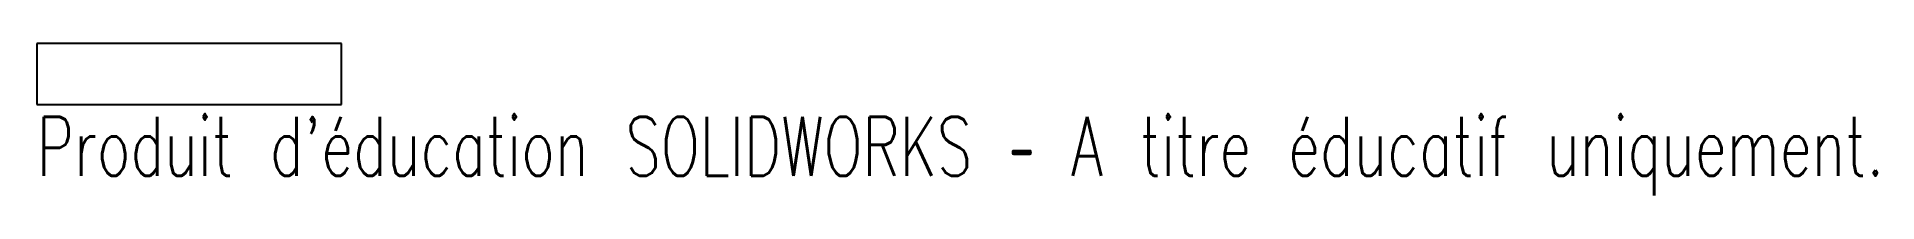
# Model space of a CAD drawing. Header units: millimetres. Extents: x -11 to 140, y -11 to 1.
import ezdxf

# ---------------------------------------------------------------- set-up
doc = ezdxf.new("R2010")
doc.units = ezdxf.units.MM
doc.styles.add('SLDTEXTSTYLE0', font='TXT', dxfattribs={"width": 0.7, "bigfont": 'bigfont'})

msp = doc.modelspace()

# ---------------------------------------------------------------- linework, layer by layer
at = {"color": 7, "linetype": 'Continuous', "lineweight": 25}
for p, q in [((13.8, 1.4), (-11.18, 1.4)), ((-11.18, 1.4), (-11.18, -3.6)), ((13.8, -3.6), (13.8, 1.4)), ((-11.18, -3.6), (13.8, -3.6))]:
    msp.add_line(p, q, dxfattribs=at)

# ---------------------------------------------------------------- texts
at = {"color": 7, "linetype": 'Continuous', "insert": (-11.18, -4.61), "char_height": 4.8336, "attachment_point": 1, "style": 'SLDTEXTSTYLE0'}
msp.add_mtext("Produit d'éducation SOLIDWORKS – A titre éducatif uniquement.", dxfattribs=at)

doc.saveas('drawing.dxf')
